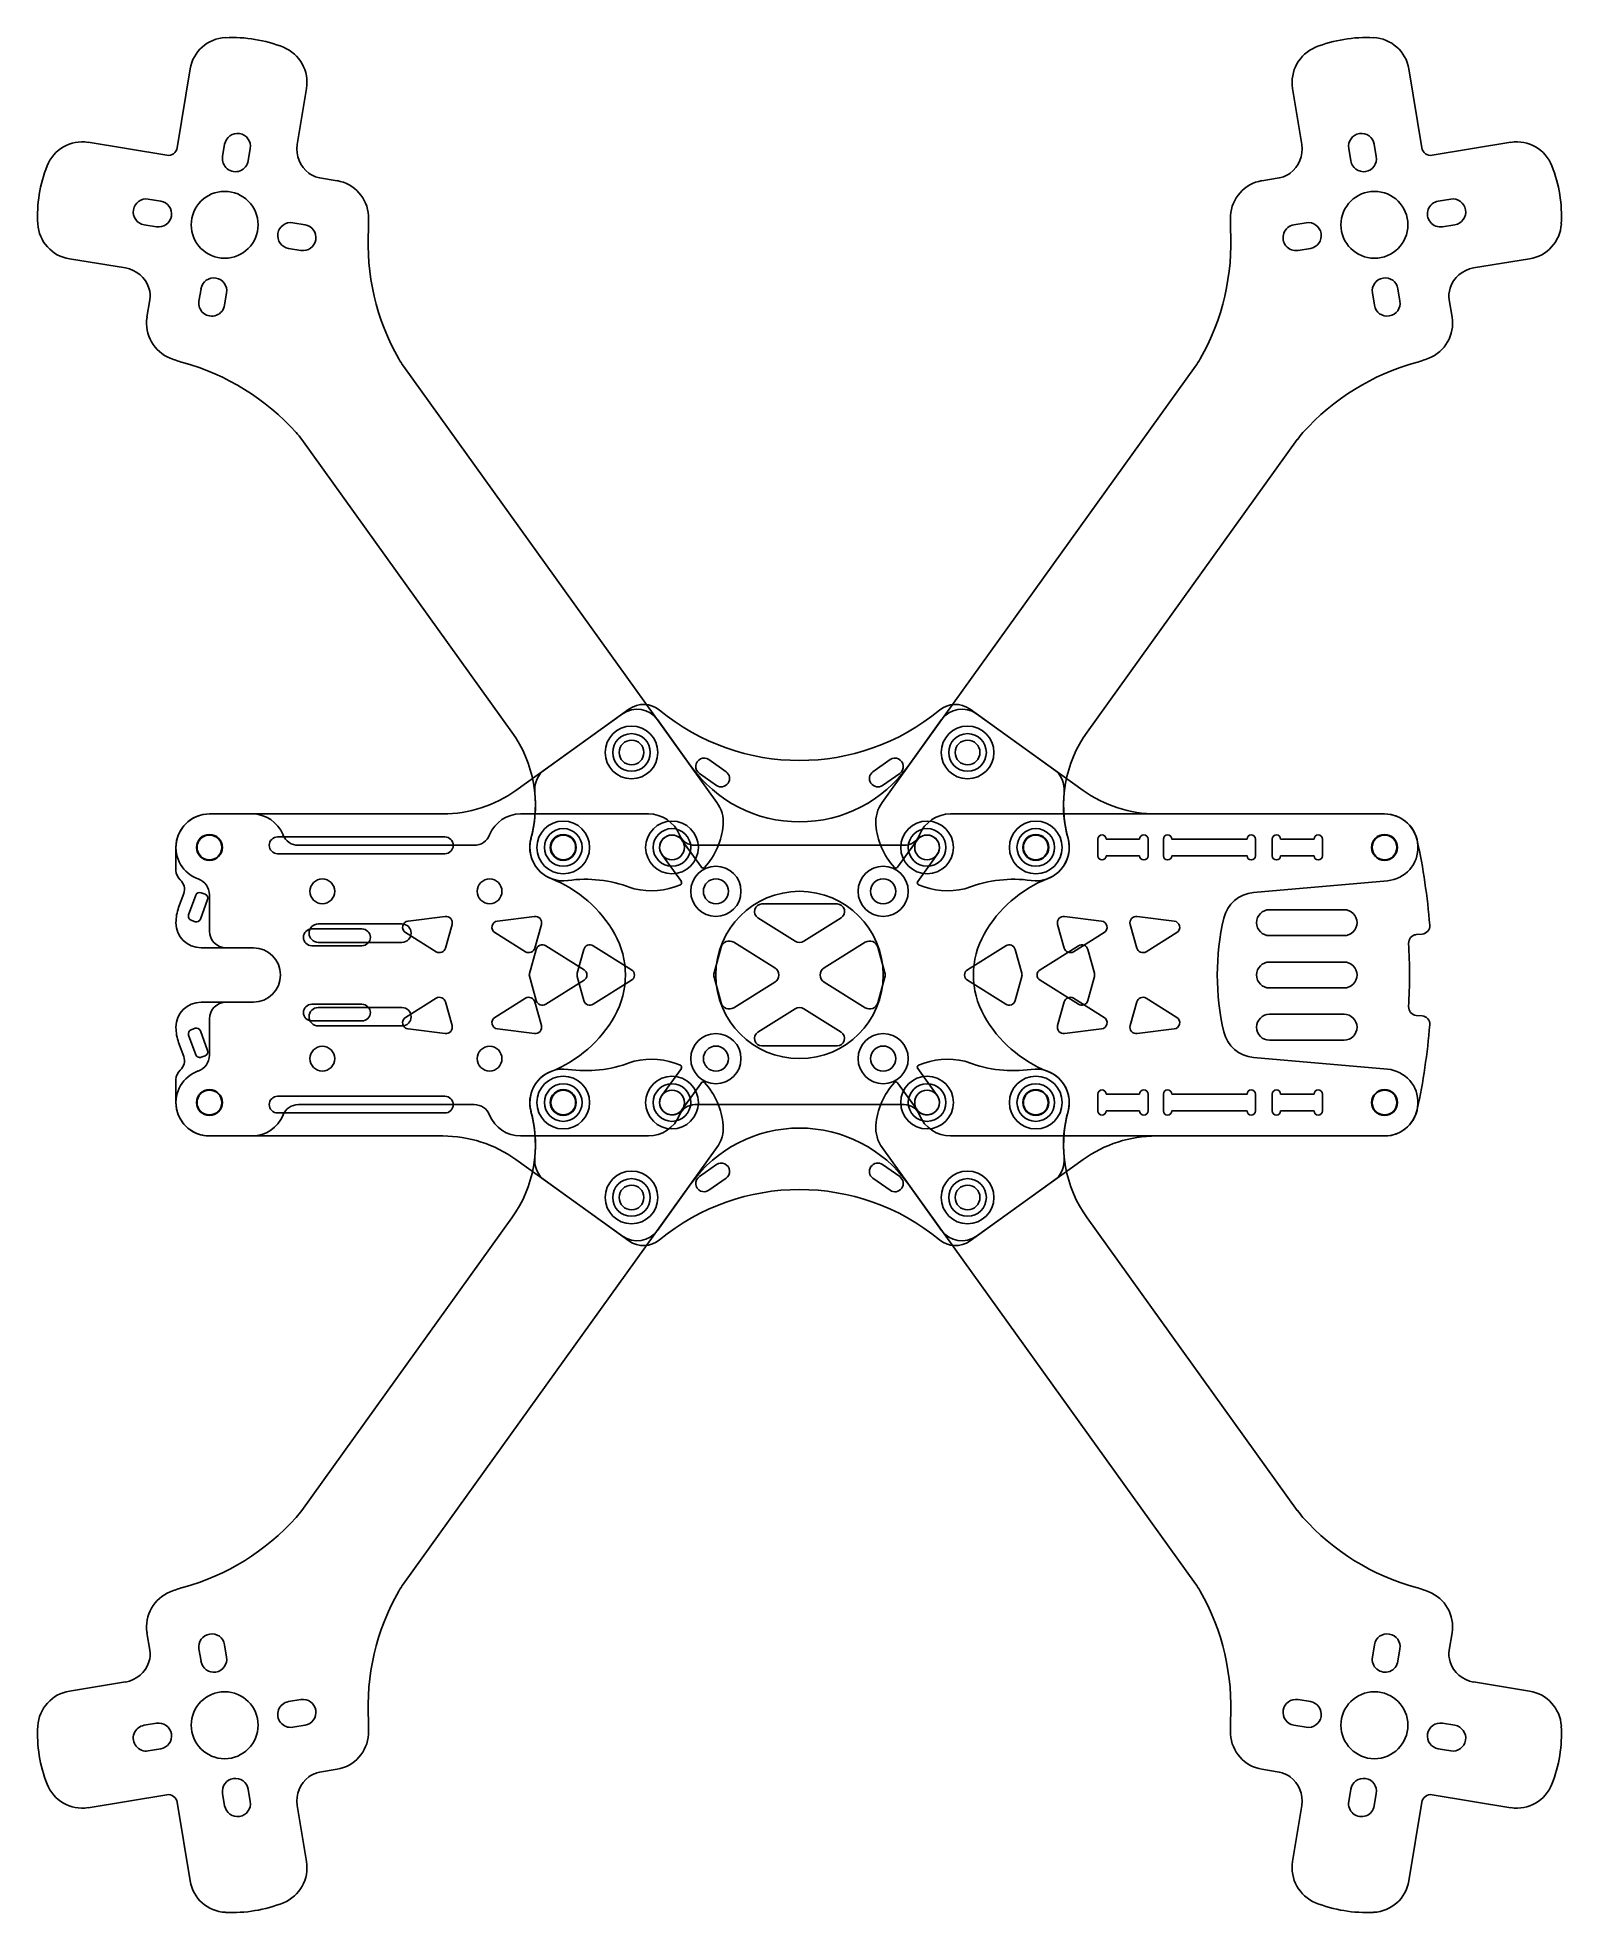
# Model space of a CAD drawing. Header units: millimetres. Extents: x 1 to 183, y -61 to 163.
import ezdxf

# ---------------------------------------------------------------- set-up
doc = ezdxf.new("R2010")
doc.units = ezdxf.units.MM
for name, color, linetype in [('5 Inch Arms', 30, 'Continuous'), ('Locking Plate', 6, 'Continuous'), ('Main Plate', 5, 'Continuous')]:
    doc.layers.add(name, color=color, linetype=linetype)
doc.layers.add('Top Plate', color=1, linetype='Continuous', true_color=0xff0000)

msp = doc.modelspace()

# ---------------------------------------------------------------- linework, layer by layer
at = {"layer": '5 Inch Arms'}
for p, q in [((19.3, 159.04), (17.76, 149.61)), ((165.04, 159.04), (166.58, 149.61)), ((32.11, 150), (33.2, 156.7)), ((152.22, 150), (151.13, 156.7)), ((16.52, 148.72), (7.1, 150.27)), ((167.81, 148.72), (177.24, 150.27)), ((23.19, 148.56), (23.43, 150.04)), ((26.49, 149.54), (26.25, 148.06)), ((157.84, 149.54), (158.08, 148.06)), ((161.14, 148.56), (160.9, 150.04)), ((36.87, 145.68), (34.79, 146.03)), ((147.46, 145.68), (149.54, 146.03)), ((14.3, 143.48), (15.78, 143.24)), ((170.03, 143.48), (168.55, 143.24)), ((15.28, 140.18), (13.8, 140.42)), ((31.57, 140.65), (33.05, 140.41)), ((152.76, 140.65), (151.28, 140.41)), ((169.05, 140.18), (170.53, 140.42)), ((32.55, 137.35), (31.07, 137.59)), ((151.78, 137.35), (153.26, 137.59)), ((4.87, 136.35), (11.57, 135.25)), ((179.46, 136.35), (172.76, 135.25)), ((20.36, 131.29), (20.61, 132.77)), ((23.66, 132.27), (23.42, 130.79)), ((160.67, 132.27), (160.91, 130.79)), ((163.97, 131.29), (163.73, 132.77)), ((14.48, 131.44), (14.14, 129.35)), ((169.86, 131.44), (170.19, 129.35)), ((82.3, 71.34), (44.82, 123.5)), ((102.04, 71.34), (139.51, 123.5)), ((32.64, 114.74), (57.78, 79.76)), ((151.69, 114.74), (126.56, 79.76)), ((75.72, 65.12), (78.04, 61.89)), ((78.11, 66.84), (80.43, 63.61)), ((106.22, 66.84), (103.9, 63.61)), ((108.61, 65.12), (106.3, 61.89)), ((75.72, 36.34), (78.04, 39.56)), ((108.61, 36.34), (106.3, 39.56)), ((78.11, 34.62), (80.43, 37.84)), ((106.22, 34.62), (103.9, 37.84)), ((82.3, 30.11), (44.82, -22.04)), ((102.04, 30.11), (139.51, -22.04)), ((32.64, -13.29), (57.78, 21.69)), ((151.69, -13.29), (126.56, 21.69)), ((14.48, -29.98), (14.14, -27.9)), ((169.86, -29.98), (170.19, -27.9)), ((20.36, -29.84), (20.61, -31.32)), ((23.66, -30.82), (23.42, -29.34)), ((160.67, -30.82), (160.91, -29.34)), ((163.97, -29.84), (163.73, -31.32)), ((4.87, -34.89), (11.57, -33.79)), ((179.46, -34.89), (172.76, -33.79)), ((32.55, -35.9), (31.07, -36.14)), ((151.78, -35.9), (153.26, -36.14)), ((15.28, -38.72), (13.8, -38.97)), ((31.57, -39.2), (33.05, -38.96)), ((152.76, -39.2), (151.28, -38.96)), ((169.05, -38.72), (170.53, -38.97)), ((14.3, -42.03), (15.78, -41.78)), ((170.03, -42.03), (168.55, -41.78)), ((36.87, -44.23), (34.79, -44.58)), ((147.46, -44.23), (149.54, -44.58)), ((26.49, -48.09), (26.25, -46.61)), ((157.84, -48.09), (158.08, -46.61)), ((16.52, -47.27), (7.1, -48.82)), ((19.3, -57.58), (17.76, -48.16)), ((23.19, -47.11), (23.43, -48.59)), ((32.11, -48.55), (33.2, -55.25)), ((152.22, -48.55), (151.13, -55.25)), ((161.14, -47.11), (160.9, -48.59)), ((165.04, -57.58), (166.58, -48.16)), ((167.81, -47.27), (177.24, -48.82))]:
    msp.add_line(p, q, dxfattribs=at)
for centre, radius in [((23.43, 140.41), 4), ((160.91, 140.41), 4), ((72.08, 77.33), 1.48), ((112.26, 77.33), 1.48), ((63.92, 65.98), 1.48), ((120.42, 65.98), 1.48), ((63.92, 35.48), 1.48), ((120.42, 35.48), 1.48), ((72.08, 24.13), 1.48), ((112.26, 24.13), 1.48), ((23.43, -38.96), 4), ((160.91, -38.96), 4)]:
    msp.add_circle(centre, radius, dxfattribs=at)
for centre, radius, start, end in [((23.73, 158.29), 4.5, 92.6273, 170.3852), ((24.36, 146.3), 16.5, 68.2848, 92.8902), ((28.77, 157.46), 4.5, 350.2812, 67.8395), ((155.57, 157.46), 4.5, 112.1605, 189.7188), ((159.97, 146.3), 16.5, 87.1098, 111.7152), ((160.6, 158.29), 4.5, 9.6148, 87.3727), ((6.39, 145.82), 4.5, 81.0148, 158.7727), ((24.96, 149.79), 1.55, 350.7, 170.7), ((159.37, 149.79), 1.55, 9.3, 189.3), ((177.94, 145.82), 4.5, 21.2273, 98.9852), ((16.7, 149.78), 1.07, 260.6804, 350.7196), ((24.72, 148.31), 1.55, 170.7, 350.7), ((35.61, 149.43), 3.55, 170.7334, 233.706), ((148.72, 149.43), 3.55, 306.294, 9.2666), ((159.61, 148.31), 1.55, 189.3, 9.3), ((167.64, 149.78), 1.07, 189.2804, 279.3196), ((17.55, 141.41), 16.5, 158.5098, 183.1152), ((35.29, 148.99), 3, 233.706, 260.483), ((149.05, 148.99), 3, 279.517, 306.294), ((166.78, 141.41), 16.5, 356.8848, 21.4902), ((14.05, 141.95), 1.55, 80.7, 260.7), ((36.13, 141.25), 4.5, 2.9883, 80.483), ((148.2, 141.25), 4.5, 99.517, 177.0117), ((170.28, 141.95), 1.55, 279.3, 99.3), ((15.53, 141.71), 1.55, 260.7, 80.7), ((24.15, 140.62), 16.5, 357.5062, 2.9883), ((160.19, 140.62), 16.5, 177.0117, 182.4938), ((168.8, 141.71), 1.55, 99.3, 279.3), ((5.57, 140.79), 4.5, 183.5605, 261.1188), ((31.32, 139.12), 1.55, 80.7, 260.7), ((32.8, 138.88), 1.55, 260.7, 80.7), ((68.63, 138.25), 28.05, 176.6304, 209.6281), ((115.7, 138.25), 28.05, 330.3719, 3.3696), ((151.53, 138.88), 1.55, 99.3, 279.3), ((153.01, 139.12), 1.55, 279.3, 99.3), ((178.77, 140.79), 4.5, 278.8812, 356.4395), ((10.99, 131.75), 3.55, 17.694, 80.6666), ((173.34, 131.75), 3.55, 99.3334, 162.306), ((11.52, 131.91), 3, 350.917, 17.694), ((22.13, 132.52), 1.55, 350.7, 170.7), ((162.2, 132.52), 1.55, 9.3, 189.3), ((172.82, 131.91), 3, 162.306, 189.083), ((21.89, 131.04), 1.55, 170.7, 350.7), ((162.44, 131.04), 1.55, 189.3, 9.3), ((18.59, 128.64), 4.5, 170.917, 248.4117), ((165.75, 128.64), 4.5, 291.5883, 9.083), ((23, 139.8), 16.5, 248.4117, 253.8938), ((11.06, 96.88), 28.05, 41.7719, 74.7696), ((52.94, 129.33), 10, 209.6281, 215.7), ((131.39, 129.33), 10, 324.3, 330.3719), ((173.28, 96.88), 28.05, 105.2304, 138.2281), ((161.33, 139.8), 16.5, 286.1062, 291.5883), ((24.52, 108.91), 10, 35.7, 41.7719), ((159.82, 108.91), 10, 138.2281, 144.3), ((45.59, 71.01), 15, 344.645, 35.7), ((138.74, 71.01), 15, 144.3, 195.355), ((79.05, 69.01), 4, 355.3574, 35.7), ((105.29, 69.01), 4, 144.3, 184.6426), ((76.92, 65.98), 1.48, 35.7, 215.7), ((74.47, 69.38), 8.59, 317.6339, 355.3574), ((109.86, 69.38), 8.59, 184.6426, 222.3661), ((107.42, 65.98), 1.48, 324.3, 144.3), ((63.92, 65.98), 4, 164.645, 278.1289), ((120.42, 65.98), 4, 261.8711, 15.355), ((80.63, 63.76), 0.25, 215.7, 317.6339), ((103.7, 63.76), 0.25, 222.3661, 324.3), ((66.6, 47.17), 15, 69.1596, 98.1289), ((73.36, 64.92), 4, 249.1596, 256.0426), ((74.47, 69.38), 8.59, 256.0426, 293.7661), ((77.83, 61.75), 0.25, 293.7661, 35.7), ((106.5, 61.75), 0.25, 144.3, 246.2339), ((109.86, 69.38), 8.59, 246.2339, 283.9574), ((110.97, 64.92), 4, 283.9574, 290.8404), ((117.73, 47.17), 15, 81.8711, 110.8404), ((73.36, 36.53), 4, 103.9574, 110.8404), ((74.47, 32.07), 8.59, 66.2339, 103.9574), ((109.86, 32.07), 8.59, 76.0426, 113.7661), ((110.97, 36.53), 4, 69.1596, 76.0426), ((63.92, 35.48), 4, 81.8711, 195.355), ((66.6, 54.29), 15, 261.8711, 290.8404), ((77.83, 39.71), 0.25, 324.3, 66.2339), ((106.5, 39.71), 0.25, 113.7661, 215.7), ((117.73, 54.29), 15, 249.1596, 278.1289), ((120.42, 35.48), 4, 344.645, 98.1289), ((76.92, 35.48), 1.48, 144.3, 324.3), ((80.63, 37.69), 0.25, 42.3661, 144.3), ((74.47, 32.07), 8.59, 4.6426, 42.3661), ((109.86, 32.07), 8.59, 137.6339, 175.3574), ((103.7, 37.69), 0.25, 35.7, 137.6339), ((107.42, 35.48), 1.48, 215.7, 35.7), ((45.59, 30.45), 15, 324.3, 15.355), ((138.74, 30.45), 15, 164.645, 215.7), ((79.05, 32.44), 4, 324.3, 4.6426), ((105.29, 32.44), 4, 175.3574, 215.7), ((24.52, -7.45), 10, 318.2281, 324.3), ((159.82, -7.45), 10, 215.7, 221.7719), ((11.06, 4.57), 28.05, 285.2304, 318.2281), ((173.28, 4.57), 28.05, 221.7719, 254.7696), ((52.94, -27.88), 10, 144.3, 150.3719), ((131.39, -27.88), 10, 29.6281, 35.7), ((18.59, -27.19), 4.5, 111.5883, 189.083), ((23, -38.35), 16.5, 106.1062, 111.5883), ((68.63, -36.8), 28.05, 150.3719, 183.3696), ((115.7, -36.8), 28.05, 356.6304, 29.6281), ((161.33, -38.35), 16.5, 68.4117, 73.8938), ((165.75, -27.19), 4.5, 350.917, 68.4117), ((21.89, -29.59), 1.55, 9.3, 189.3), ((162.44, -29.59), 1.55, 350.7, 170.7), ((10.99, -30.29), 3.55, 279.3334, 342.306), ((11.52, -30.46), 3, 342.306, 9.083), ((22.13, -31.07), 1.55, 189.3, 9.3), ((162.2, -31.07), 1.55, 170.7, 350.7), ((172.82, -30.46), 3, 170.917, 197.694), ((173.34, -30.29), 3.55, 197.694, 260.6666), ((5.57, -39.34), 4.5, 98.8812, 176.4395), ((178.77, -39.34), 4.5, 3.5605, 81.1188), ((31.32, -37.67), 1.55, 99.3, 279.3), ((32.8, -37.43), 1.55, 279.3, 99.3), ((151.53, -37.43), 1.55, 80.7, 260.7), ((153.01, -37.67), 1.55, 260.7, 80.7), ((17.55, -39.96), 16.5, 176.8848, 201.4902), ((14.05, -40.5), 1.55, 99.3, 279.3), ((15.53, -40.25), 1.55, 279.3, 99.3), ((36.13, -39.79), 4.5, 279.517, 357.0117), ((24.15, -39.17), 16.5, 357.0117, 2.4938), ((160.19, -39.17), 16.5, 177.5062, 182.9883), ((148.2, -39.79), 4.5, 182.9883, 260.483), ((168.8, -40.25), 1.55, 80.7, 260.7), ((170.28, -40.5), 1.55, 260.7, 80.7), ((166.78, -39.96), 16.5, 338.5098, 3.1152), ((35.29, -47.54), 3, 99.517, 126.294), ((149.05, -47.54), 3, 53.706, 80.483), ((6.39, -44.37), 4.5, 201.2273, 278.9852), ((24.72, -46.86), 1.55, 9.3, 189.3), ((35.61, -47.98), 3.55, 126.294, 189.2666), ((148.72, -47.98), 3.55, 350.7334, 53.706), ((159.61, -46.86), 1.55, 350.7, 170.7), ((177.94, -44.37), 4.5, 261.0148, 338.7727), ((16.7, -48.33), 1.07, 9.2804, 99.3196), ((24.96, -48.34), 1.55, 189.3, 9.3), ((159.37, -48.34), 1.55, 170.7, 350.7), ((167.64, -48.33), 1.07, 80.6804, 170.7196), ((28.77, -56.01), 4.5, 292.1605, 9.7188), ((155.57, -56.01), 4.5, 170.2812, 247.8395), ((23.73, -56.83), 4.5, 189.6148, 267.3727), ((160.6, -56.83), 4.5, 272.6273, 350.3852), ((24.36, -44.85), 16.5, 267.1098, 291.7152), ((159.97, -44.85), 16.5, 248.2848, 272.8902)]:
    msp.add_arc(centre, radius, start, end, dxfattribs=at)
at = {"layer": 'Locking Plate'}
for p, q in [((61.75, 75.3), (71.77, 82.51)), ((122.58, 75.3), (112.56, 82.51)), ((61.75, 26.15), (71.77, 18.95)), ((122.58, 26.15), (112.56, 18.95))]:
    msp.add_line(p, q, dxfattribs=at)
for points in [[(83.38, 75.03, -1), (82.23, 73.4), (80.19, 74.83, -1), (81.33, 76.47)], [(100.95, 75.03, 1), (102.1, 73.4), (104.15, 74.83, 1), (103, 76.47)], [(83.38, 26.42, 1), (82.23, 28.06), (80.19, 26.62, 1), (81.33, 24.99)], [(100.95, 26.42, -1), (102.1, 28.06), (104.15, 26.62, -1), (103, 24.99)]]:
    msp.add_lwpolyline(points, format="xyb", close=True, dxfattribs=at)
for centre, radius in [((72.08, 77.33), 3.15), ((72.08, 77.33), 2.25), ((112.26, 77.33), 3.15), ((112.26, 77.33), 2.25), ((63.92, 65.98), 3.15), ((63.92, 65.98), 2.25), ((76.92, 65.98), 3.15), ((76.92, 65.98), 2.25), ((107.42, 65.98), 3.15), ((107.42, 65.98), 2.25), ((120.42, 65.98), 3.15), ((120.42, 65.98), 2.25), ((82.17, 60.73), 1.5), ((92.17, 50.73), 10), ((102.17, 60.73), 1.5), ((82.17, 40.73), 1.5), ((102.17, 40.73), 1.5), ((63.92, 35.48), 3.15), ((76.92, 35.48), 3.15), ((107.42, 35.48), 3.15), ((120.42, 35.48), 3.15), ((63.92, 35.48), 2.25), ((76.92, 35.48), 2.25), ((107.42, 35.48), 2.25), ((120.42, 35.48), 2.25), ((72.08, 24.13), 3.15), ((112.26, 24.13), 3.15), ((72.08, 24.13), 2.25), ((112.26, 24.13), 2.25)]:
    msp.add_circle(centre, radius, dxfattribs=at)
for centre, radius, start, end in [((73.52, 80.07), 3, 50.4831, 125.7), ((110.81, 80.07), 3, 54.3, 129.5169), ((92.17, 102.67), 26.3, 230.4831, 309.5169), ((63.5, 72.87), 3, 125.7, 185.925), ((120.83, 72.87), 3, 354.075, 54.3), ((45.59, 71.01), 15, 344.645, 5.925), ((138.74, 71.01), 15, 174.075, 195.355), ((63.92, 65.98), 4, 164.645, 248.6535), ((120.42, 65.98), 4, 291.3465, 15.355), ((57, 48.28), 15, 29.2949, 68.6535), ((127.33, 48.28), 15, 111.3465, 150.7051), ((61.36, 50.73), 10, 330.7051, 29.2949), ((122.97, 50.73), 10, 150.7051, 209.2949), ((57, 53.17), 15, 291.3465, 330.7051), ((127.33, 53.17), 15, 209.2949, 248.6535), ((63.92, 35.48), 4, 111.3465, 195.355), ((120.42, 35.48), 4, 344.645, 68.6535), ((45.59, 30.45), 15, 354.075, 15.355), ((138.74, 30.45), 15, 164.645, 185.925), ((63.5, 28.59), 3, 174.075, 234.3), ((120.83, 28.59), 3, 305.7, 5.925), ((92.17, -1.22), 26.3, 50.4831, 129.5169), ((73.52, 21.38), 3, 234.3, 309.5169), ((110.81, 21.38), 3, 230.4831, 305.7)]:
    msp.add_arc(centre, radius, start, end, dxfattribs=at)
at = {"layer": 'Main Plate'}
for p, q in [((58.26, 72.8), (70.99, 81.94)), ((75.17, 81.26), (79.17, 75.69)), ((109.16, 81.26), (105.16, 75.69)), ((126.07, 72.8), (113.35, 81.94)), ((21.61, 69.98), (49.51, 69.98)), ((134.82, 69.98), (162.12, 69.98)), ((21.61, 55.98), (21.61, 60.32)), ((26.86, 53.98), (23.61, 53.98)), ((166.61, 55.61), (165.91, 55.55)), ((23.61, 47.48), (26.86, 47.48)), ((21.61, 41.13), (21.61, 45.48)), ((165.91, 45.9), (166.61, 45.84)), ((49.51, 31.48), (21.61, 31.48)), ((162.12, 31.48), (134.83, 31.48)), ((58.26, 28.66), (70.99, 19.51)), ((126.07, 28.66), (113.35, 19.51)), ((75.17, 20.2), (79.17, 25.76)), ((109.16, 20.2), (105.16, 25.76))]:
    msp.add_line(p, q, dxfattribs=at)
for points in [[(136.68, 64.98, -1), (135.68, 64.98), (135.68, 66.98, -1), (136.68, 66.98), (145.68, 66.98, -1), (146.68, 66.98), (146.68, 64.98, -1), (145.68, 64.98)], [(29.76, 65.23, -1), (29.76, 67.23), (49.76, 67.23, -1), (49.76, 65.23)], [(96.66, 59.22, -0.751659), (97.14, 57.55), (92.7, 54.78, -0.286684), (91.64, 54.78), (87.2, 57.55, -0.751659), (87.67, 59.22)], [(157.28, 58.53, -1), (157.28, 55.43), (148.37, 55.43, -1), (148.37, 58.53)], [(33.85, 54.23, -1), (33.85, 56.23), (39.85, 56.23, -1), (39.85, 54.23)], [(45.06, 55.79, -0.70656), (45.36, 57.17), (49.81, 57.72, -0.534402), (50.62, 56.78), (49.84, 53.94, -0.501556), (48.72, 53.51)], [(136.97, 57.17, -0.70656), (137.28, 55.79), (133.62, 53.51, -0.501556), (132.5, 53.94), (131.71, 56.78, -0.534402), (132.53, 57.72)], [(60.69, 53.79, -0.501556), (61.82, 54.23), (66.4, 51.36, -0.55435), (66.4, 50.09), (61.82, 47.23, -0.501556), (60.69, 47.66), (59.85, 50.73)], [(84.3, 46.81, -0.501541), (82.81, 47.39), (81.96, 50.46, -0.135658), (81.96, 50.99), (82.81, 54.06, -0.501541), (84.3, 54.64), (89.22, 51.57, -0.554383), (89.22, 49.88)], [(100.03, 54.64, -0.501541), (101.52, 54.06), (102.37, 50.99, -0.135658), (102.37, 50.46), (101.52, 47.39, -0.501541), (100.03, 46.81), (95.12, 49.88, -0.554383), (95.12, 51.57)], [(120.93, 50.09, -0.55435), (120.93, 51.36), (125.52, 54.23, -0.501556), (126.64, 53.79), (127.43, 50.93, -0.135659), (127.43, 50.53), (126.64, 47.66, -0.501556), (125.52, 47.23)], [(148.37, 49.18, -1), (148.37, 52.28), (157.28, 52.28, -1), (157.28, 49.18)], [(33.85, 47.23, 1), (33.85, 45.23), (39.85, 45.23, 1), (39.85, 47.23)], [(45.06, 45.66, 0.70656), (45.36, 44.28), (49.81, 43.73, 0.534402), (50.62, 44.68), (49.84, 47.51, 0.501556), (48.72, 47.95)], [(136.97, 44.28, 0.70656), (137.28, 45.66), (133.62, 47.95, 0.501556), (132.5, 47.51), (131.71, 44.68, 0.534402), (132.53, 43.73)], [(96.66, 42.24, 0.751659), (97.14, 43.9), (92.7, 46.67, 0.286684), (91.64, 46.67), (87.2, 43.9, 0.751659), (87.67, 42.24)], [(157.28, 42.93, 1), (157.28, 46.03), (148.37, 46.03, 1), (148.37, 42.93)], [(29.76, 36.23, 1), (29.76, 34.23), (49.76, 34.23, 1), (49.76, 36.23)], [(136.68, 36.48, 1), (135.68, 36.48), (135.68, 34.48, 1), (136.68, 34.48), (145.68, 34.48, 1), (146.68, 34.48), (146.68, 36.48, 1), (145.68, 36.48)]]:
    msp.add_lwpolyline(points, format="xyb", close=True, dxfattribs=at)
for centre, radius in [((72.08, 77.33), 1.48), ((112.26, 77.33), 1.48), ((21.61, 65.98), 1.48), ((63.92, 65.98), 1.48), ((76.92, 65.98), 1.48), ((107.42, 65.98), 1.48), ((120.42, 65.98), 1.48), ((162.12, 65.98), 1.48), ((82.17, 60.73), 3), ((102.17, 60.73), 3), ((35.11, 60.73), 1.48), ((55.11, 60.73), 1.48), ((82.17, 40.73), 3), ((102.17, 40.73), 3), ((35.11, 40.73), 1.48), ((55.11, 40.73), 1.48), ((21.61, 35.48), 1.48), ((63.92, 35.48), 1.48), ((76.92, 35.48), 1.48), ((107.42, 35.48), 1.48), ((120.42, 35.48), 1.48), ((162.12, 35.48), 1.48), ((72.08, 24.13), 1.48), ((112.26, 24.13), 1.48)]:
    msp.add_circle(centre, radius, dxfattribs=at)
for centre, radius, start, end in [((72.74, 79.5), 3, 35.7, 125.7), ((111.59, 79.51), 3, 54.3021, 144.3021), ((92.17, 85.03), 16, 215.7, 324.3), ((49.51, 84.98), 15, 270, 305.7), ((134.83, 84.98), 15, 234.3021, 270.0021), ((21.61, 65.98), 4, 90, 250.5288), ((162.12, 65.98), 4, 12.2988, 90), ((92.17, 50.73), 75.59, 4.5218, 12.2988), ((19.61, 60.32), 2, 360, 70.5288), ((166.53, 56.61), 1, 275, 4.5218), ((23.61, 55.98), 2, 180, 270), ((26.86, 50.73), 3.25, 270, 90), ((166, 54.55), 1, 95, 182.9672), ((92.17, 50.73), 72.93, 357.0328, 2.9672), ((23.61, 45.48), 2, 90, 180), ((166, 46.9), 1, 177.0328, 265), ((166.53, 44.85), 1, 355.4782, 85), ((92.17, 50.73), 75.59, 347.7012, 355.4782), ((19.61, 41.13), 2, 289.4712, 0), ((21.61, 35.48), 4, 109.4712, 270), ((162.12, 35.48), 4, 270, 347.7012), ((49.51, 16.48), 15, 54.3, 90), ((92.17, 16.43), 16, 35.7, 144.3), ((134.83, 16.48), 15, 89.9979, 125.6979), ((72.74, 21.95), 3, 234.3, 324.3), ((111.59, 21.95), 3, 215.6979, 305.6979)]:
    msp.add_arc(centre, radius, start, end, dxfattribs=at)
at = {"layer": 'Top Plate'}
for p, q in [((26.7, 69.98), (21.61, 69.98)), ((74.1, 69.98), (58.82, 69.98)), ((162.12, 69.98), (110.23, 69.98)), ((17.61, 65.98), (17.61, 63.23)), ((53.26, 66.23), (32.26, 66.23)), ((104.67, 66.23), (79.67, 66.23)), ((127.84, 64.98), (127.84, 66.98)), ((128.84, 66.98), (132.84, 66.98)), ((133.84, 66.98), (133.84, 64.98)), ((148.69, 64.98), (148.69, 66.98)), ((149.69, 66.98), (153.69, 66.98)), ((154.69, 66.98), (154.69, 64.98)), ((132.84, 64.98), (128.84, 64.98)), ((153.69, 64.98), (149.69, 64.98)), ((20.62, 60.56), (21.09, 60.38)), ((146.44, 60.59), (162.46, 61.99)), ((18.53, 60.47), (17.93, 58.81)), ((19.12, 57.91), (19.98, 60.26)), ((21.39, 59.74), (20.53, 57.39)), ((17.61, 56.99), (17.61, 56.98)), ((19.89, 57.1), (19.42, 57.27)), ((34.62, 56.83), (44.62, 56.83)), ((20.61, 53.98), (26.86, 53.98)), ((44.62, 54.63), (34.62, 54.63)), ((26.86, 47.48), (20.61, 47.48)), ((34.62, 46.83), (44.62, 46.83)), ((17.61, 44.48), (17.61, 44.46)), ((17.93, 42.65), (18.53, 40.98)), ((19.98, 41.2), (19.12, 43.55)), ((19.42, 44.19), (19.89, 44.36)), ((20.53, 44.06), (21.39, 41.71)), ((44.62, 44.63), (34.62, 44.63)), ((21.09, 41.07), (20.62, 40.9)), ((162.46, 39.46), (146.44, 40.86)), ((17.61, 38.22), (17.61, 35.48)), ((127.84, 34.48), (127.84, 36.48)), ((128.84, 36.48), (132.84, 36.48)), ((133.84, 36.48), (133.84, 34.48)), ((148.69, 34.48), (148.69, 36.48)), ((149.69, 36.48), (153.69, 36.48)), ((154.69, 36.48), (154.69, 34.48)), ((32.26, 35.23), (53.26, 35.23)), ((79.67, 35.23), (104.67, 35.23)), ((132.84, 34.48), (128.84, 34.48)), ((153.69, 34.48), (149.69, 34.48)), ((21.61, 31.48), (26.7, 31.48)), ((58.82, 31.48), (74.1, 31.48)), ((110.23, 31.48), (162.12, 31.48))]:
    msp.add_line(p, q, dxfattribs=at)
for points in [[(96.66, 59.22, -0.751659), (97.14, 57.55), (92.7, 54.78, -0.286684), (91.64, 54.78), (87.2, 57.55, -0.751659), (87.67, 59.22)], [(56.04, 57.17, 0.70656), (55.74, 55.79), (59.4, 53.51, 0.501556), (60.52, 53.94), (61.3, 56.78, 0.534402), (60.49, 57.72)], [(128.29, 57.17, -0.70656), (128.59, 55.79), (124.93, 53.51, -0.501556), (123.81, 53.94), (123.03, 56.78, -0.534402), (123.84, 57.72)], [(72.08, 50.09, 0.55435), (72.08, 51.36), (67.5, 54.23, 0.501556), (66.38, 53.79), (65.59, 50.93, 0.135659), (65.59, 50.53), (66.38, 47.66, 0.501556), (67.5, 47.23)], [(84.3, 46.81, -0.501541), (82.81, 47.39), (81.96, 50.46, -0.135658), (81.96, 50.99), (82.81, 54.06, -0.501541), (84.3, 54.64), (89.22, 51.57, -0.554383), (89.22, 49.88)], [(100.03, 54.64, -0.501541), (101.52, 54.06), (102.37, 50.99, -0.135658), (102.37, 50.46), (101.52, 47.39, -0.501541), (100.03, 46.81), (95.12, 49.88, -0.554383), (95.12, 51.57)], [(112.25, 50.09, -0.55435), (112.25, 51.36), (116.83, 54.23, -0.501556), (117.95, 53.79), (118.75, 50.93, -0.135659), (118.75, 50.53), (117.95, 47.66, -0.501556), (116.83, 47.23)], [(56.04, 44.28, -0.70656), (55.74, 45.66), (59.4, 47.95, -0.501556), (60.52, 47.51), (61.3, 44.68, -0.534402), (60.49, 43.73)], [(128.29, 44.28, 0.70656), (128.59, 45.66), (124.93, 47.95, 0.501556), (123.81, 47.51), (123.03, 44.68, 0.534402), (123.84, 43.73)], [(96.66, 42.24, 0.751659), (97.14, 43.9), (92.7, 46.67, 0.286684), (91.64, 46.67), (87.2, 43.9, 0.751659), (87.67, 42.24)]]:
    msp.add_lwpolyline(points, format="xyb", close=True, dxfattribs=at)
for centre in [(21.61, 65.98), (63.92, 65.98), (120.42, 65.98), (162.12, 65.98), (21.61, 35.48), (63.92, 35.48), (120.42, 35.48), (162.12, 35.48)]:
    msp.add_circle(centre, 1.55, dxfattribs=at)
for centre, radius, start, end in [((21.61, 65.98), 4, 90, 180), ((26.7, 65.98), 4, 22.0243, 90), ((58.82, 65.98), 4, 90, 157.9757), ((74.1, 65.98), 4, 22.0243, 90), ((110.23, 65.98), 4, 90, 157.9757), ((162.12, 65.98), 4, 275, 90), ((32.26, 68.23), 2, 202.0243, 270), ((53.26, 68.23), 2, 270, 337.9757), ((79.67, 68.23), 2, 202.0243, 270), ((104.67, 68.23), 2, 270, 337.9757), ((128.34, 66.98), 0.5, 0, 180), ((133.34, 66.98), 0.5, 0, 180), ((149.19, 66.98), 0.5, 0, 180), ((154.19, 66.98), 0.5, 0, 180), ((19.11, 63.23), 1.5, 180, 228.6041), ((128.34, 64.98), 0.5, 180, 0), ((133.34, 64.98), 0.5, 180, 0), ((149.19, 64.98), 0.5, 180, 0), ((154.19, 64.98), 0.5, 180, 0), ((17.12, 60.98), 1.5, 340, 48.6041), ((20.45, 60.09), 0.5, 70, 160), ((146.79, 56.61), 4, 95, 166.9326), ((22.91, 56.99), 5.3, 160, 180), ((20.92, 59.91), 0.5, 340, 70), ((20.61, 56.98), 3, 180, 270), ((19.59, 57.74), 0.5, 160, 250), ((20.06, 57.57), 0.5, 250, 340), ((34.62, 55.73), 1.1, 90, 270), ((44.62, 55.73), 1.1, 270, 90), ((172.12, 50.73), 30, 166.9326, 193.0674), ((26.86, 50.73), 3.25, 270, 90), ((20.61, 44.48), 3, 90, 180), ((34.62, 45.73), 1.1, 90, 270), ((44.62, 45.73), 1.1, 270, 90), ((22.91, 44.46), 5.3, 180, 200), ((19.59, 43.72), 0.5, 110, 200), ((20.06, 43.89), 0.5, 20, 110), ((146.79, 44.85), 4, 193.0674, 265), ((17.12, 40.47), 1.5, 311.3959, 20), ((20.45, 41.37), 0.5, 200, 290), ((20.92, 41.54), 0.5, 290, 20), ((19.11, 38.22), 1.5, 131.3959, 180), ((162.12, 35.48), 4, 270, 85), ((128.34, 36.48), 0.5, 0, 180), ((133.34, 36.48), 0.5, 0, 180), ((149.19, 36.48), 0.5, 0, 180), ((154.19, 36.48), 0.5, 0, 180), ((21.61, 35.48), 4, 180, 270), ((26.7, 35.48), 4, 270, 337.9757), ((32.26, 33.23), 2, 90, 157.9757), ((53.26, 33.23), 2, 22.0243, 90), ((58.82, 35.48), 4, 202.0243, 270), ((74.1, 35.48), 4, 270, 337.9757), ((79.67, 33.23), 2, 90, 157.9757), ((104.67, 33.23), 2, 22.0243, 90), ((110.23, 35.48), 4, 202.0243, 270), ((128.34, 34.48), 0.5, 180, 0), ((133.34, 34.48), 0.5, 180, 0), ((149.19, 34.48), 0.5, 180, 0), ((154.19, 34.48), 0.5, 180, 0)]:
    msp.add_arc(centre, radius, start, end, dxfattribs=at)

doc.saveas('drawing.dxf')
